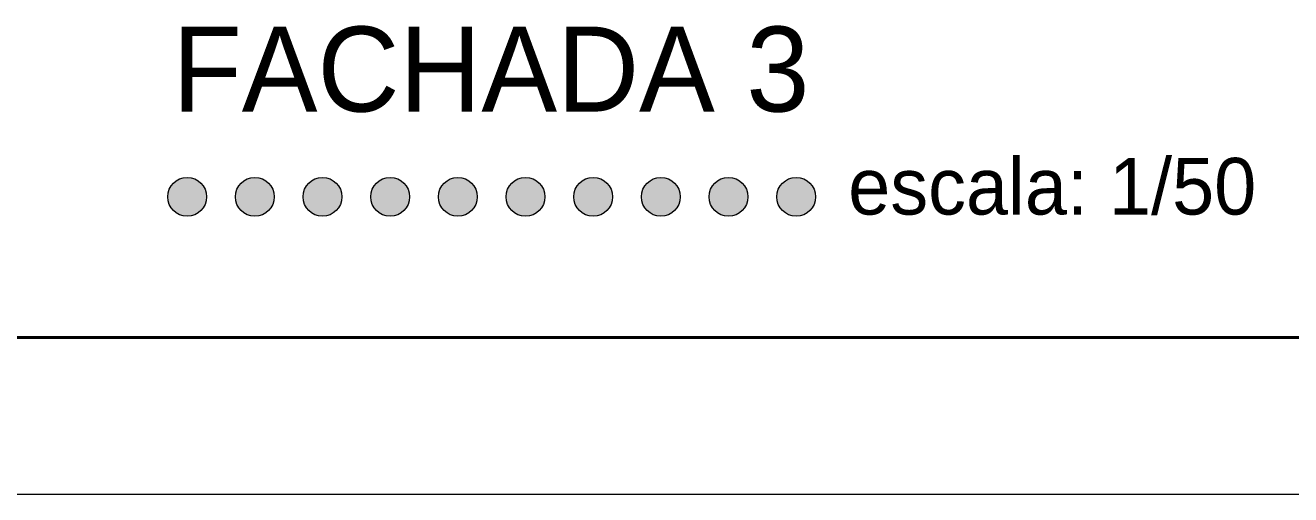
# Model space of a CAD drawing. Header units: millimetres. Extents: x 13204 to 24802, y 21209 to 40694.
# Drawn here: x 14864.7 to 15267.2, y 21211.6 to 21360.8 of the extents above; entities that cross this region are included whole.
import ezdxf

# ---------------------------------------------------------------- set-up
doc = ezdxf.new("R2010")
doc.units = ezdxf.units.MM
for name, color, linetype, lineweight in [('ESQUADRIA', 2, 'Continuous', 20), ('Paredes', 1, 'Continuous', 40), ('TEXTO', 4, 'Continuous', 5)]:
    doc.layers.add(name, color=color, linetype=linetype, lineweight=lineweight)
doc.styles.add('LANA', font='stylu.ttf')

msp = doc.modelspace()

# ---------------------------------------------------------------- hatches: boundary and pattern name
at = {"layer": 'ESQUADRIA'}
h = msp.add_hatch(color=256, dxfattribs=at)
edge = h.paths.add_edge_path()
edge.add_arc((14916.14, 21306.26), 6.17, 0, 360)
h = msp.add_hatch(color=256, dxfattribs=at)
edge = h.paths.add_edge_path()
edge.add_arc((14937.67, 21306.26), 6.17, 0, 360)
h = msp.add_hatch(color=256, dxfattribs=at)
edge = h.paths.add_edge_path()
edge.add_arc((14959.19, 21306.26), 6.17, 0, 360)
h = msp.add_hatch(color=256, dxfattribs=at)
edge = h.paths.add_edge_path()
edge.add_arc((14980.72, 21306.26), 6.17, 0, 360)
h = msp.add_hatch(color=256, dxfattribs=at)
edge = h.paths.add_edge_path()
edge.add_arc((15002.25, 21306.26), 6.17, 0, 360)
h = msp.add_hatch(color=256, dxfattribs=at)
edge = h.paths.add_edge_path()
edge.add_arc((15023.77, 21306.26), 6.17, 0, 360)
h = msp.add_hatch(color=256, dxfattribs=at)
edge = h.paths.add_edge_path()
edge.add_arc((15045.3, 21306.26), 6.17, 0, 360)
h = msp.add_hatch(color=256, dxfattribs=at)
edge = h.paths.add_edge_path()
edge.add_arc((15066.83, 21306.26), 6.17, 0, 360)
h = msp.add_hatch(color=256, dxfattribs=at)
edge = h.paths.add_edge_path()
edge.add_arc((15088.35, 21306.26), 6.17, 0, 360)
h = msp.add_hatch(color=256, dxfattribs=at)
edge = h.paths.add_edge_path()
edge.add_arc((15109.88, 21306.26), 6.17, 0, 360)

# ---------------------------------------------------------------- linework, layer by layer
for centre in [(14916.14, 21306.26), (14937.67, 21306.26), (14959.19, 21306.26), (14980.72, 21306.26), (15002.25, 21306.26), (15023.77, 21306.26), (15045.3, 21306.26), (15066.83, 21306.26), (15088.35, 21306.26), (15109.88, 21306.26)]:
    msp.add_circle(centre, 6.17, dxfattribs=at)
at = {"layer": 'Paredes'}
msp.add_line((21256.85, 21261.6), (14671.18, 21261.6), dxfattribs=at)
at = {"layer": 'TEXTO'}
msp.add_line((21305.52, 21211.62), (14622.5, 21211.62), dxfattribs=at)

# ---------------------------------------------------------------- texts
at = {"layer": 'ESQUADRIA', "attachment_point": 1, "style": 'LANA'}
for s, insert, char_height, width in [('FACHADA 3', (14911.46, 21360.36), 27, 813.3521), ('escala: 1/50', (15126.43, 21318.63), 18, 215.4319)]:
    msp.add_mtext(s, dxfattribs=dict(at, insert=insert, char_height=char_height, width=width))

doc.saveas('drawing.dxf')
